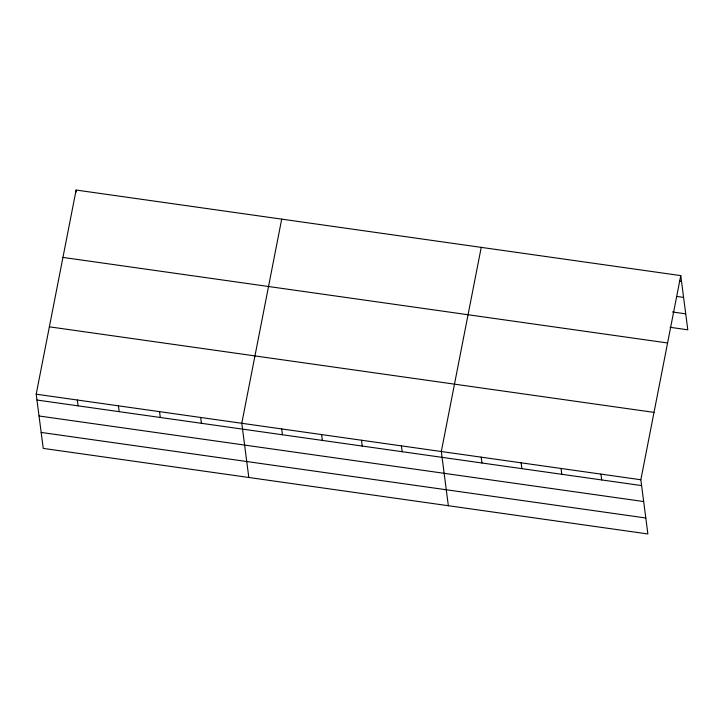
<?xml version="1.0" encoding="UTF-8"?>
<svg xmlns="http://www.w3.org/2000/svg" width="724" height="724" viewBox="0 0 724 724"><rect width="100%" height="100%" fill="white"/><g stroke="black" fill="none" stroke-linecap="round" stroke-linejoin="round"><path stroke-width="1.09" d="M680.759 275.609L640.84 479.759L647.88 533.959L43.241 448.391L36.2 394.191L76.12 190.041L680.759 275.609L687.8 329.809L670.062 327.293M281.699 219.137L241.78 423.287L248.821 477.487M481.225 247.373L441.314 451.523L448.346 505.723M679.302 281.12L681.519 281.437M676.94 296.46L683.592 297.401M672.424 311.963L685.728 313.845M62.943 257.409L667.591 342.977M49.377 326.823L654.016 412.39M36.2 394.191L640.84 479.759M36.96 400.028L641.6 485.587M39.033 415.983L643.672 501.551M41.168 432.436L645.808 517.995M600.938 474.111L601.698 479.94M561.028 468.464L561.788 474.292M521.126 462.817L521.877 468.645M481.216 457.17L481.976 462.998M401.404 445.875L402.164 451.704M361.502 440.228L362.253 446.056M321.592 434.581L322.352 440.409M281.681 428.934L282.441 434.762M200.666 417.467L201.417 423.296M159.552 411.648L160.303 417.477M118.428 405.829L119.188 411.657M76.12 190.041L76.373 191.987M77.314 400.01L78.074 405.838"/></g></svg>
